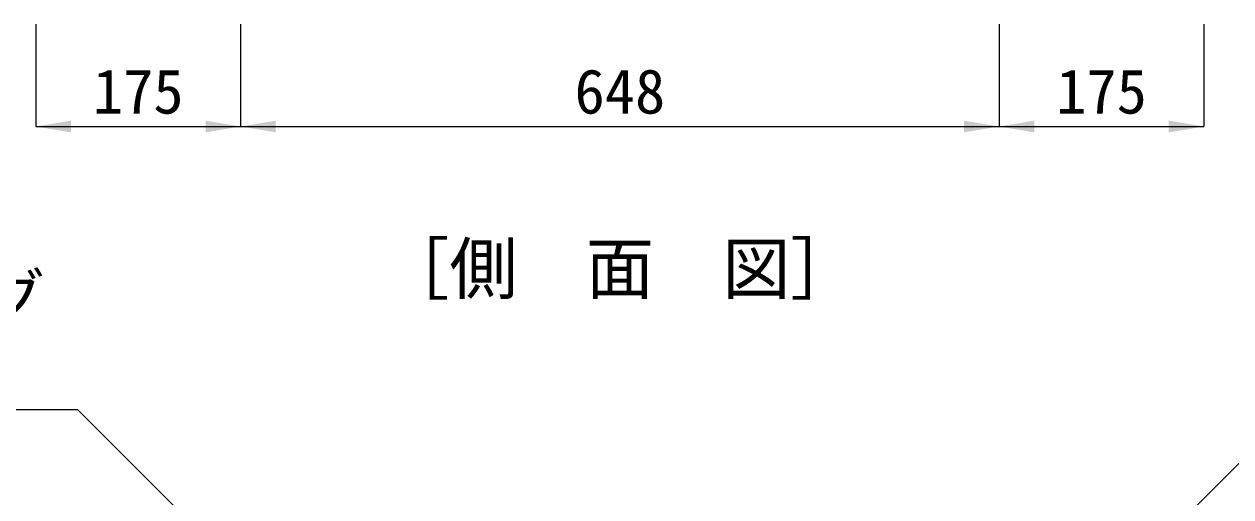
# Model space of a CAD drawing. Units: millimetres at full size. Extents: x -44570 to -19804, y 69050 to 91573.
# Drawn here: x -26113 to -25082, y 86083 to 86487 of the extents above; entities that cross this region are included whole.
import ezdxf
from ezdxf.enums import TextEntityAlignment as Align

# ---------------------------------------------------------------- set-up
doc = ezdxf.new("R2010")
doc.units = ezdxf.units.MM
doc.header["$LTSCALE"] = 30
doc.layers.add('0_2', color=7, linetype='Continuous', lineweight=20)
doc.layers.add('寸法線', color=7, linetype='Continuous', lineweight=9)
doc.styles.add('ＭＳ ゴシック', font='')
doc.styles.get('ＭＳ ゴシック').set_extended_font_data('MS Gothic')

# ---------------------------------------------------------------- blocks, each defined once
blk = doc.blocks.new('filled_arrow')
at = {"color": 0, "linetype": 'Continuous', "lineweight": -2}
blk.add_solid([(7.5, 1.25), (0, 0), (7.5, -1.25)], dxfattribs=at)

msp = doc.modelspace()

# ---------------------------------------------------------------- linework, layer by layer
at = {"layer": '寸法線'}
for p, q in [((-26102.71, 86487.01), (-26102.71, 86399.6)), ((-25927.71, 86487.01), (-25927.71, 86399.6)), ((-25927.71, 86487.01), (-25927.71, 86399.6)), ((-25279.71, 86487.01), (-25279.71, 86399.6)), ((-25279.71, 86487.01), (-25279.71, 86399.6)), ((-25104.71, 86487.01), (-25104.71, 86399.6)), ((-26102.71, 86399.6), (-25927.71, 86399.6)), ((-25927.71, 86399.6), (-25279.71, 86399.6)), ((-25279.71, 86399.6), (-25104.71, 86399.6))]:
    msp.add_line(p, q, dxfattribs=at)
for points in [[(-25801.71, 85892.44), (-26066.95, 86157.67), (-26714.81, 86157.67)], [(-25188.52, 85998.13), (-25028.98, 86157.67), (-24717.76, 86157.67)]]:
    msp.add_lwpolyline(points, dxfattribs=at)

# ---------------------------------------------------------------- block references
at = {"layer": '寸法線', "xscale": 4, "yscale": 4}
for p in [(-26102.71, 86399.6), (-25927.71, 86399.6), (-25279.71, 86399.6)]:
    msp.add_blockref('filled_arrow', p, dxfattribs=at)
at = {"layer": '寸法線', "xscale": 4, "yscale": 4, "rotation": 180}
for p in [(-25927.71, 86399.6), (-25279.71, 86399.6), (-25104.71, 86399.6)]:
    msp.add_blockref('filled_arrow', p, dxfattribs=at)

# ---------------------------------------------------------------- texts
at = {"layer": '0_2', "style": 'ＭＳ ゴシック'}
msp.add_text('［側\u3000面\u3000図］', height=42.72, dxfattribs=at).set_placement((-25603.71, 86299.6), align=Align.TOP_CENTER)
at = {"layer": '寸法線', "style": 'ＭＳ ゴシック'}
for s, p in [('175', (-26015.21, 86429.6)), ('648', (-25603.71, 86429.6)), ('175', (-25192.21, 86429.6))]:
    msp.add_text(s, height=37.98, dxfattribs=at).set_placement(p, align=Align.MIDDLE_CENTER)
msp.add_text('ボルト固定式グレーチング', height=37.98, dxfattribs=at).set_placement((-26716.68, 86224.6), align=Align.BOTTOM_LEFT)

doc.saveas('drawing.dxf')
